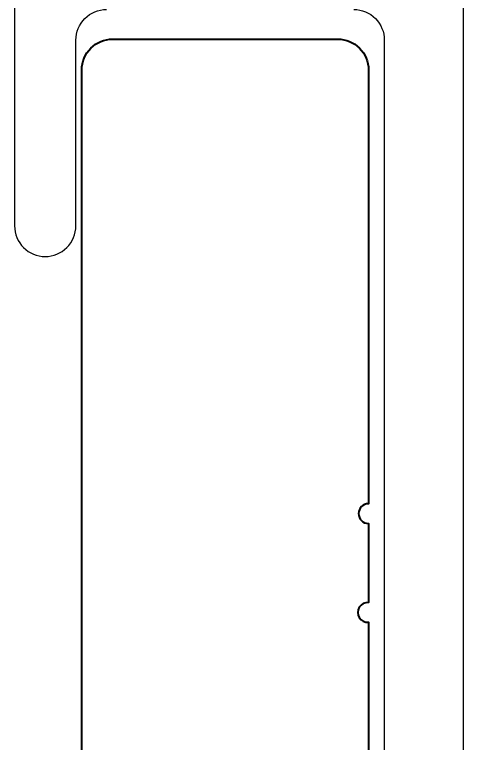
# Model space of a CAD drawing. Extents: x -26 to 91, y -47 to 75.
# Drawn here: x 9.803 to 10.257, y 54.417 to 55.154 of the extents above; entities that cross this region are included whole.
import ezdxf

# ---------------------------------------------------------------- set-up
doc = ezdxf.new("R2010")
doc.units = 0
doc.header["$MEASUREMENT"] = 0
doc.layers.get('0').update_dxf_attribs({"linetype": 'CONTINUOUS'})
doc.layers.add('DIM', color=7, linetype='CONTINUOUS')
doc.layers.add('FRAME', color=1, linetype='CONTINUOUS')

# ---------------------------------------------------------------- blocks, each defined once
blk = doc.blocks.new('3809 BLOCK FRAME')
blk.add_lwpolyline([(-1.674, 0.454), (-4.425, 0.454)])
for points in [[(-3.575, 0), (-3.281, 0, 0.414214), (-3.25, 0.031, 0.414214), (-3.281, 0.062), (-3.469, 0.062, -0.414214), (-3.5, 0.093)], [(-3.5, 0.343, -0.414214), (-3.469, 0.374), (-2.41666, 0.374, -0.5024), (-2.38697, 0.33409, 0.280293), (-2.34946, 0.19025, 0.498955), (-2.30053, 0.19797, 0.334263), (-2.30634, 0.2348, -2.470836), (-2.19366, 0.2348, 0.334263), (-2.19947, 0.19797, 0.498955), (-2.15054, 0.19025, 0.280293), (-2.11303, 0.33409, -0.5024), (-2.08334, 0.374), (-1.637, 0.374, -0.414214)]]:
    blk.add_lwpolyline(points, format="xyb")

msp = doc.modelspace()

# ---------------------------------------------------------------- linework, layer by layer
at = {"layer": 'DIM', "color": 5, "lineweight": 40}
msp.add_lwpolyline([(9.87051, 53.31045), (9.87051, 55.09845, -0.414214), (9.90151, 55.12945), (10.12951, 55.12945, -0.414214), (10.16051, 55.09845), (10.16051, 54.65945, 1), (10.16051, 54.63945), (10.16051, 54.55942, 1.086283), (10.16051, 54.53949), (10.16051, 54.12045, -0.414214), (10.12951, 54.08945), (9.99154, 54.08945, 0.414214), (9.96054, 54.05845), (9.96054, 53.97545, 0.414214), (9.99154, 53.94445), (10.03779, 53.94445, -3.577628), (10.03779, 53.87445), (9.99154, 53.87445, 0.414214), (9.96054, 53.84345), (9.96054, 53.76045, 0.414214), (9.99154, 53.72945), (10.12951, 53.72945, -0.414214), (10.16051, 53.69845), (10.16051, 53.31045, -0.414214)], format="xyb", dxfattribs=at)

# ---------------------------------------------------------------- block references
at = {"layer": 'FRAME', "rotation": 270}
msp.add_blockref('3809 BLOCK FRAME', (9.80251, 51.65945), dxfattribs=at)

doc.saveas('drawing.dxf')
